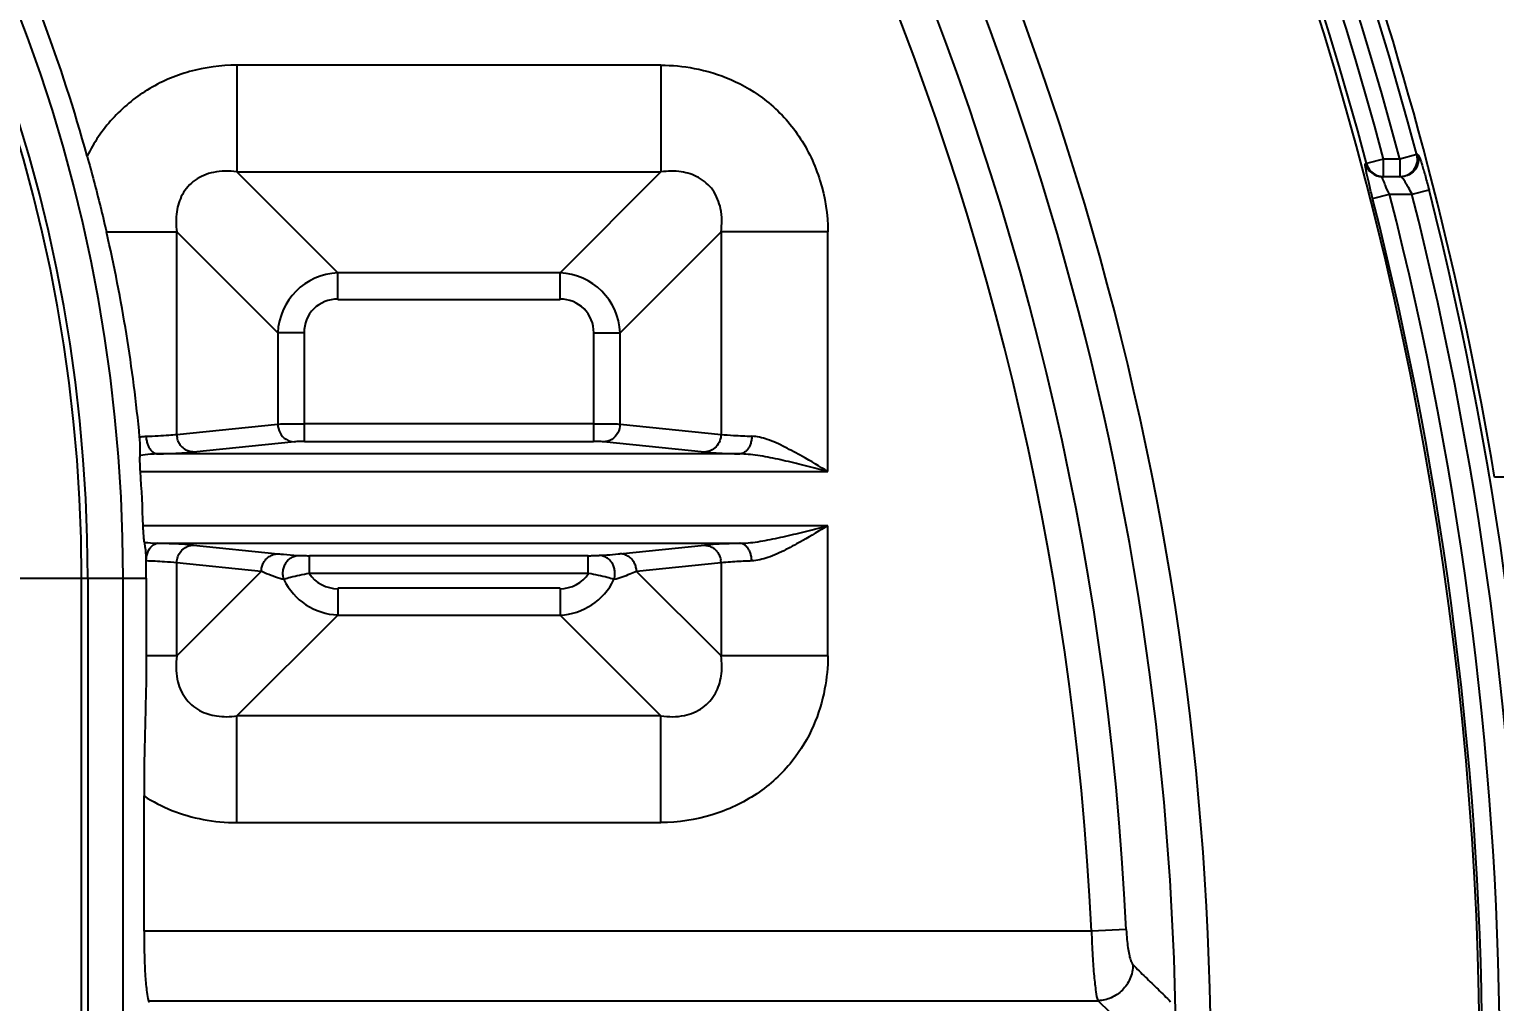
# Model space of a CAD drawing. Header units: millimetres. Extents: x 3054 to 4939, y -1170 to 130.
# Drawn here: x 4551.95 to 4593.66, y -198.04 to -170.35 of the extents above; entities that cross this region are included whole.
import ezdxf

# ---------------------------------------------------------------- set-up
doc = ezdxf.new("R2010")
doc.units = ezdxf.units.MM
doc.header["$LTSCALE"] = 16.335
doc.header["$PDMODE"] = 3
doc.header["$PDSIZE"] = 0.3125
doc.layers.get('0').update_dxf_attribs({"linetype": 'CONTINUOUS'})
doc.layers.get('Defpoints').update_dxf_attribs({"linetype": 'CONTINUOUS'})
doc.styles.get("Standard").update_dxf_attribs({"font": 'txt', "width": 0.8})
doc.dimstyles.get("Standard").update_dxf_attribs({"dimtxt": 0.15625, "dimasz": 0.1875, "dimexe": 0.125, "dimexo": 0.0625, "dimtad": 0, "dimtih": 1, "dimtoh": 1, "dimdsep": 46, "dimtxsty": 'Standard', "dimcen": 0.09, "dimadec": 0, "dimazin": 0, "dimtp": 0.01, "dimtm": 0.01, "dimtfac": 1, "dimtofl": 0, "dimtmove": 0, "dimatfit": 3, "dimfxl": 0, "dimtolj": 1, "dimarcsym": 0})

# ---------------------------------------------------------------- blocks, each defined once
blk = doc.blocks.new('*D337')
at = {"color": 4, "lineweight": -2}
for p, q in [((4598.716, -49.248), (4598.716, -39.248)), ((4598.263, -59.248), (4598.716, -49.248)), ((4598.263, -198.122), (4598.263, -59.248))]:
    blk.add_line(p, q, dxfattribs=at)
at = {"layer": 'Defpoints', "color": 0}
for p in [(4598.716, -39.248), (4598.263, -198.122), (4492.764, -205.077)]:
    blk.add_point(p, dxfattribs=at)
at = {"color": 6, "insert": (4598.716, -30.581), "char_height": 5, "attachment_point": 5, "rotation": 90}
blk.add_mtext('\\A1;105.50', dxfattribs=at)
blk = doc.blocks.new('*D338')
at = {"color": 4, "lineweight": -2}
blk.add_line((4621.264, -84.428), (4621.264, -39.248), dxfattribs=at)
at = {"layer": 'Defpoints', "color": 0}
for p in [(4621.264, -39.248), (4621.264, -84.428), (4492.764, -205.077)]:
    blk.add_point(p, dxfattribs=at)
at = {"color": 6, "insert": (4621.264, -30.248), "char_height": 5, "attachment_point": 5, "rotation": 90}
blk.add_mtext('\\A1;128.50', dxfattribs=at)
blk = doc.blocks.new('*D325')
at = {"color": 4, "lineweight": -2}
blk.add_line((4624.779, -87.077), (4659.37, -87.077), dxfattribs=at)
at = {"layer": 'Defpoints', "color": 0}
for p in [(4624.779, -87.077), (4659.37, -87.077), (4492.764, -205.077)]:
    blk.add_point(p, dxfattribs=at)
at = {"color": 6, "insert": (4667.37, -87.077), "char_height": 5, "attachment_point": 5}
blk.add_mtext('\\A1;118.00', dxfattribs=at)
blk = doc.blocks.new('*D339')
at = {"color": 4, "lineweight": -2}
blk.add_line((4647.363, -145.076), (4659.37, -145.076), dxfattribs=at)
at = {"layer": 'Defpoints', "color": 0}
for p in [(4647.363, -145.076), (4659.37, -145.076), (4492.764, -205.077)]:
    blk.add_point(p, dxfattribs=at)
at = {"color": 6, "insert": (4666.37, -145.076), "char_height": 5, "attachment_point": 5}
blk.add_mtext('\\A1;60.00', dxfattribs=at)
blk = doc.blocks.new('*D360')
at = {"color": 4, "lineweight": -2}
for p, q in [((4640.417, -200.047), (4650.417, -196.009)), ((4650.417, -196.009), (4660.417, -196.009)), ((4600.07, -200.047), (4640.417, -200.047))]:
    blk.add_line(p, q, dxfattribs=at)
at = {"layer": 'Defpoints', "color": 0}
for p in [(4660.417, -196.009), (4600.07, -200.047), (4492.764, -205.077)]:
    blk.add_point(p, dxfattribs=at)
at = {"color": 6, "insert": (4666.084, -196.009), "char_height": 5, "attachment_point": 5}
blk.add_mtext('\\A1;5.03', dxfattribs=at)

msp = doc.modelspace()

# ---------------------------------------------------------------- linework, layer by layer
at = {"color": 6, "linetype": 'Continuous'}
for p, q in [((4557.856, -171.37), (4557.856, -174.411)), ((4569.928, -171.37), (4557.856, -171.37)), ((4569.928, -171.37), (4569.928, -174.411)), ((4591.445, -173.919), (4590.963, -174.047)), ((4590.498, -174.047), (4590.016, -174.175)), ((4590.963, -174.047), (4590.498, -174.047)), ((4590.498, -174.547), (4590.498, -174.047)), ((4590.963, -174.047), (4590.963, -174.547)), ((4557.856, -174.411), (4569.928, -174.411)), ((4557.856, -174.411), (4560.729, -177.284)), ((4567.055, -177.284), (4569.928, -174.411)), ((4590.995, -174.547), (4590.466, -174.547)), ((4590.188, -175.17), (4590.672, -175.047)), ((4590.672, -175.047), (4591.309, -175.047)), ((4591.309, -175.047), (4591.793, -174.924)), ((4554.143, -176.122), (4556.146, -176.122)), ((4556.146, -181.886), (4556.146, -176.122)), ((4559.019, -178.995), (4556.146, -176.122)), ((4571.639, -176.122), (4568.766, -178.995)), ((4574.68, -176.122), (4571.639, -176.122)), ((4571.639, -176.122), (4571.639, -181.886)), ((4574.68, -182.945), (4574.68, -176.122)), ((4567.055, -177.284), (4560.729, -177.284)), ((4560.729, -178.035), (4560.729, -177.284)), ((4567.055, -178.044), (4567.055, -177.284)), ((4560.729, -178.044), (4567.055, -178.044)), ((4559.779, -178.995), (4559.019, -178.995)), ((4559.019, -178.995), (4559.019, -181.595)), ((4559.779, -182.09), (4559.779, -178.995)), ((4568.006, -178.995), (4568.006, -182.09)), ((4568.016, -178.995), (4568.766, -178.995)), ((4568.766, -181.595), (4568.766, -178.995)), ((4556.146, -181.886), (4559.019, -181.595)), ((4568.006, -181.588), (4559.779, -181.588)), ((4568.766, -181.595), (4571.639, -181.886)), ((4559.494, -182.097), (4556.621, -182.389)), ((4559.779, -182.09), (4568.006, -182.09)), ((4571.164, -182.389), (4568.291, -182.097)), ((4572.175, -182.442), (4555.61, -182.442)), ((4555.11, -182.945), (4574.68, -182.945)), ((4603.772, -183.101), (4593.657, -183.101)), ((4574.68, -184.487), (4555.187, -184.487)), ((4574.68, -188.194), (4574.68, -184.487)), ((4555.609, -184.989), (4572.175, -184.989)), ((4556.621, -185.042), (4559.026, -185.286)), ((4568.758, -185.286), (4571.164, -185.042)), ((4558.551, -185.789), (4556.146, -185.545)), ((4556.146, -188.194), (4556.146, -185.545)), ((4567.858, -185.341), (4559.927, -185.341)), ((4559.927, -185.843), (4559.927, -185.341)), ((4567.858, -185.843), (4567.858, -185.341)), ((4571.639, -185.545), (4569.234, -185.789)), ((4571.639, -185.545), (4571.639, -188.194)), ((4543.965, -185.977), (4555.278, -185.977)), ((4553.434, -214.117), (4553.434, -185.977)), ((4553.612, -185.977), (4553.612, -214.117)), ((4554.617, -214.117), (4554.617, -185.977)), ((4555.278, -185.977), (4555.278, -188.194)), ((4556.146, -188.194), (4558.551, -185.789)), ((4559.927, -185.843), (4567.858, -185.843)), ((4569.234, -185.789), (4571.639, -188.194)), ((4567.055, -186.271), (4560.729, -186.271)), ((4560.729, -186.271), (4560.729, -187.031)), ((4567.055, -186.281), (4567.055, -187.031)), ((4560.729, -187.031), (4557.856, -189.904)), ((4560.729, -187.031), (4567.055, -187.031)), ((4569.928, -189.904), (4567.055, -187.031)), ((4556.146, -188.194), (4555.278, -188.194)), ((4574.68, -188.194), (4571.639, -188.194)), ((4569.928, -189.904), (4557.856, -189.904)), ((4557.856, -192.945), (4557.856, -189.904)), ((4569.928, -192.945), (4569.928, -189.904)), ((4555.212, -196.035), (4555.212, -192.184)), ((4557.856, -192.945), (4569.928, -192.945)), ((4582.185, -196.035), (4555.212, -196.035)), ((4583.173, -195.988), (4582.185, -196.035)), ((4555.343, -198.015), (4582.373, -198.015)), ((4555.343, -198.015), (4555.364, -198.062)), ((4583.447, -199.057), (4582.373, -198.015))]:
    msp.add_line(p, q, dxfattribs=at)
for points in [[(4590.466, -174.547), (4590.356, -174.535), (4590.254, -174.5)], [(4591.231, -174.487), (4591.117, -174.532), (4590.995, -174.547)]]:
    msp.add_lwpolyline(points, dxfattribs=at)
for centre, radius, start, end in [((4492.738, -200.047), 102.106, 14.82382, 151.07152), ((4492.738, -200.047), 101.607, 14.8262, 150.88167), ((4492.738, -200.047), 101.159, 14.89345, 150.74007), ((4492.738, -200.047), 100.659, 14.89585, 150.80622), ((4498.768, -200.047), 86.814, 316.84438, 88.8719), ((4498.768, -200.047), 85.826, 320.71572, 88.869), ((4498.768, -200.047), 84.503, 2.75328, 87.24672), ((4498.768, -200.047), 83.513, 2.75328, 87.24672), ((4492.738, -200.047), 100.5, 318.73061, 41.26939), ((4509.823, -185.977), 44.794, 0, 90), ((4509.823, -185.977), 43.789, 0, 90), ((4509.823, -185.977), 43.61, 0, 90), ((4509.823, -185.977), 45.389, 15.351, 25.6344), ((4492.738, -200.047), 102.331, 9.53168, 19.05066), ((4590.962, -174.047), 0.5, 270.0439, 14.8262), ((4590.993, -174.047), 0.502, 0.0118, 14.7674), ((4590.466, -174.047), 0.499, 194.8235, 269.9725), ((4590.498, -174.047), 0.5, 194.8934, 270), ((4492.738, -200.047), 100.575, 345.67967, 14.32033), ((4492.738, -200.047), 101.074, 345.67967, 14.32033), ((4492.738, -200.047), 101.691, 345.76839, 14.23161), ((4492.738, -200.047), 102.191, 345.76839, 14.23161), ((4510.244, -186.224), 45.046, 5.4281, 12.9597), ((4560.81, -179.076), 1.793, 92.5933, 177.4074), ((4566.974, -179.076), 1.793, 2.5932, 87.407), ((4509.823, -185.977), 45.389, 1.8816, 3.8306), ((4513.095, -185.977), 42.183, 360, 0.6597), ((4560.805, -185.244), 1.788, 205.8315, 267.5688), ((4566.98, -185.245), 1.788, 272.4255, 334.1766)]:
    msp.add_arc(centre, radius, start, end, dxfattribs=at)
for points, knots in [([(4557.856, -171.37), (4557.403, -171.375), (4556.507, -171.488), (4555.281, -172.023), (4554.268, -172.856), (4553.782, -173.578), (4553.592, -173.961)], [0, 0, 0, 0, 0.259273, 0.509729, 0.755313, 1, 1, 1, 1]), ([(4569.928, -171.37), (4570.245, -171.37), (4570.926, -171.44), (4571.965, -171.749), (4573.017, -172.38), (4573.923, -173.365), (4574.526, -174.664), (4574.68, -175.629), (4574.68, -176.122)], [0, 0, 0, 0, 0.1272, 0.273045, 0.432101, 0.614253, 0.801969, 1, 1, 1, 1]), ([(4591.462, -174.047), (4591.462, -174.031), (4591.46, -173.999), (4591.454, -173.952), (4591.446, -173.921), (4591.442, -173.906)], [0, 0, 0, 0, 0.333345, 0.666681, 1, 1, 1, 1]), ([(4591.478, -173.919), (4591.481, -173.919), (4591.488, -173.928), (4591.496, -173.943), (4591.508, -173.969), (4591.529, -174.02), (4591.559, -174.106), (4591.599, -174.229), (4591.644, -174.378), (4591.692, -174.546), (4591.743, -174.731), (4591.776, -174.858), (4591.793, -174.924)], [0, 0, 0, 0, 0.008407, 0.025957, 0.052795, 0.088485, 0.184242, 0.3087, 0.457197, 0.625045, 0.807546, 1, 1, 1, 1]), ([(4553.593, -173.961), (4553.658, -174.199), (4553.787, -174.676), (4553.972, -175.395), (4554.087, -175.878), (4554.143, -176.12)], [0, 0, 0, 0, 0.332162, 0.665564, 1, 1, 1, 1]), ([(4590.188, -175.17), (4590.156, -175.044), (4590.111, -174.862), (4590.057, -174.63), (4590.025, -174.483), (4590.001, -174.36), (4589.984, -174.269), (4589.978, -174.21), (4589.977, -174.184), (4589.981, -174.175), (4589.983, -174.175)], [0, 0, 0, 0, 0.382166, 0.551902, 0.701057, 0.824887, 0.918682, 0.977876, 0.993336, 1, 1, 1, 1]), ([(4590.019, -174.188), (4590.038, -174.256), (4590.11, -174.384), (4590.284, -174.516), (4590.428, -174.547), (4590.498, -174.547)], [0, 0, 0, 0, 0.333513, 0.666834, 1, 1, 1, 1]), ([(4591.495, -174.047), (4591.495, -174.112), (4591.464, -174.246), (4591.322, -174.467), (4591.119, -174.547), (4590.995, -174.547)], [0, 0, 0, 0, 0.254315, 0.518222, 1, 1, 1, 1]), ([(4557.856, -174.411), (4557.637, -174.38), (4557.216, -174.379), (4556.648, -174.606), (4556.275, -175.03), (4556.111, -175.562), (4556.118, -175.932), (4556.146, -176.122)], [0, 0, 0, 0, 0.231739, 0.42937, 0.620645, 0.799304, 1, 1, 1, 1]), ([(4571.639, -176.122), (4571.67, -175.902), (4571.671, -175.482), (4571.445, -174.913), (4571.02, -174.541), (4570.488, -174.377), (4570.119, -174.384), (4569.928, -174.411)], [0, 0, 0, 0, 0.231745, 0.429375, 0.620648, 0.799306, 1, 1, 1, 1]), ([(4590.672, -175.047), (4590.627, -174.966), (4590.544, -174.805), (4590.518, -174.689), (4590.442, -174.547), (4590.466, -174.547)], [0, 0, 0, 0, 0.510157, 0.868779, 1, 1, 1, 1]), ([(4591.309, -175.047), (4591.276, -174.983), (4591.227, -174.89), (4591.16, -174.775), (4591.115, -174.7), (4591.076, -174.639), (4591.042, -174.591), (4591.018, -174.563), (4591.002, -174.547), (4590.995, -174.547)], [0, 0, 0, 0, 0.363693, 0.528589, 0.675948, 0.80112, 0.899516, 0.966787, 1, 1, 1, 1]), ([(4559.019, -181.595), (4559.075, -181.591), (4559.221, -181.588), (4559.474, -181.586), (4559.671, -181.587), (4559.779, -181.588)], [0, 0, 0, 0, 0.222217, 0.574911, 1, 1, 1, 1]), ([(4559.019, -181.595), (4559.02, -181.681), (4559.064, -181.853), (4559.243, -182.046), (4559.411, -182.096), (4559.494, -182.097)], [0, 0, 0, 0, 0.340642, 0.673146, 1, 1, 1, 1]), ([(4568.006, -181.588), (4568.113, -181.587), (4568.31, -181.586), (4568.563, -181.588), (4568.709, -181.591), (4568.766, -181.595)], [0, 0, 0, 0, 0.423984, 0.776998, 1, 1, 1, 1]), ([(4568.766, -181.595), (4568.765, -181.681), (4568.72, -181.854), (4568.541, -182.046), (4568.373, -182.096), (4568.291, -182.097)], [0, 0, 0, 0, 0.340895, 0.67491, 1, 1, 1, 1]), ([(4555.088, -181.963), (4555.109, -181.959), (4555.15, -181.951), (4555.211, -181.944), (4555.251, -181.941), (4555.271, -181.94)], [0, 0, 0, 0, 0.347102, 0.68008, 1, 1, 1, 1]), ([(4555.101, -182.489), (4555.105, -182.443), (4555.108, -182.335), (4555.104, -182.159), (4555.094, -182.03), (4555.088, -181.963)], [0, 0, 0, 0, 0.265418, 0.613952, 1, 1, 1, 1]), ([(4555.271, -181.94), (4555.386, -181.936), (4555.602, -181.927), (4555.894, -181.91), (4556.07, -181.895), (4556.146, -181.886)], [0, 0, 0, 0, 0.394297, 0.7404, 1, 1, 1, 1]), ([(4555.271, -181.94), (4555.271, -181.959), (4555.275, -182.017), (4555.291, -182.109), (4555.32, -182.195), (4555.35, -182.255), (4555.374, -182.293), (4555.4, -182.328), (4555.439, -182.37), (4555.496, -182.414), (4555.56, -182.438), (4555.598, -182.442), (4555.61, -182.442)], [0, 0, 0, 0, 0.085409, 0.262941, 0.424214, 0.497164, 0.564605, 0.629585, 0.694796, 0.82376, 0.949585, 1, 1, 1, 1]), ([(4556.146, -181.886), (4556.146, -181.897), (4556.146, -181.919), (4556.15, -181.95), (4556.153, -181.971), (4556.155, -181.982)], [0, 0, 0, 0, 0.334869, 0.667326, 1, 1, 1, 1]), ([(4556.621, -182.389), (4556.603, -182.388), (4556.548, -182.385), (4556.458, -182.361), (4556.378, -182.318), (4556.323, -182.275), (4556.286, -182.24), (4556.253, -182.202), (4556.213, -182.143), (4556.177, -182.069), (4556.16, -182.008), (4556.155, -181.982)], [0, 0, 0, 0, 0.079947, 0.248913, 0.410384, 0.487478, 0.561667, 0.636268, 0.714653, 0.881484, 1, 1, 1, 1]), ([(4559.779, -182.09), (4559.739, -182.09), (4559.666, -182.091), (4559.571, -182.093), (4559.516, -182.095), (4559.494, -182.097)], [0, 0, 0, 0, 0.418518, 0.764617, 1, 1, 1, 1]), ([(4568.291, -182.097), (4568.27, -182.095), (4568.217, -182.093), (4568.122, -182.091), (4568.048, -182.09), (4568.006, -182.09)], [0, 0, 0, 0, 0.218657, 0.559105, 1, 1, 1, 1]), ([(4571.639, -181.886), (4571.638, -181.949), (4571.61, -182.078), (4571.481, -182.298), (4571.286, -182.387), (4571.164, -182.389)], [0, 0, 0, 0, 0.250533, 0.513628, 1, 1, 1, 1]), ([(4571.639, -181.886), (4571.756, -181.9), (4572.048, -181.92), (4572.34, -181.934), (4572.514, -181.94)], [0, 0, 0, 0, 0.405317, 1, 1, 1, 1]), ([(4572.514, -181.94), (4572.513, -181.958), (4572.51, -182.015), (4572.495, -182.107), (4572.465, -182.193), (4572.436, -182.252), (4572.412, -182.291), (4572.386, -182.326), (4572.348, -182.368), (4572.292, -182.412), (4572.227, -182.437), (4572.187, -182.442), (4572.175, -182.442)], [0, 0, 0, 0, 0.081855, 0.258737, 0.419628, 0.492485, 0.559889, 0.624854, 0.690046, 0.818939, 0.944551, 1, 1, 1, 1]), ([(4574.68, -182.945), (4574.44, -182.798), (4574.038, -182.555), (4573.463, -182.248), (4572.992, -182.022), (4572.663, -181.949), (4572.514, -181.94)], [0, 0, 0, 0, 0.350171, 0.585482, 0.813171, 1, 1, 1, 1]), ([(4555.11, -182.945), (4555.106, -182.882), (4555.1, -182.767), (4555.096, -182.616), (4555.097, -182.526), (4555.101, -182.489)], [0, 0, 0, 0, 0.409903, 0.757574, 1, 1, 1, 1]), ([(4555.61, -182.442), (4555.538, -182.443), (4555.367, -182.453), (4555.198, -182.475), (4555.101, -182.489)], [0, 0, 0, 0, 0.421195, 1, 1, 1, 1]), ([(4555.61, -182.442), (4555.75, -182.438), (4556.004, -182.429), (4556.341, -182.411), (4556.538, -182.397), (4556.621, -182.389)], [0, 0, 0, 0, 0.416398, 0.752785, 1, 1, 1, 1]), ([(4571.164, -182.389), (4571.247, -182.397), (4571.443, -182.411), (4571.78, -182.429), (4572.035, -182.438), (4572.175, -182.442)], [0, 0, 0, 0, 0.246982, 0.583297, 1, 1, 1, 1]), ([(4574.68, -182.944), (4574.579, -182.918), (4574.38, -182.866), (4574.08, -182.79), (4573.783, -182.715), (4573.486, -182.645), (4573.19, -182.58), (4572.899, -182.523), (4572.617, -182.477), (4572.377, -182.45), (4572.231, -182.443), (4572.175, -182.442)], [0, 0, 0, 0, 0.121485, 0.242126, 0.362036, 0.481341, 0.600003, 0.716514, 0.828718, 0.935105, 1, 1, 1, 1]), ([(4555.227, -184.959), (4555.218, -184.924), (4555.208, -184.833), (4555.195, -184.675), (4555.19, -184.553), (4555.187, -184.487)], [0, 0, 0, 0, 0.22853, 0.57952, 1, 1, 1, 1]), ([(4572.175, -184.989), (4572.23, -184.988), (4572.376, -184.981), (4572.617, -184.954), (4572.899, -184.908), (4573.19, -184.851), (4573.485, -184.786), (4573.782, -184.715), (4574.08, -184.641), (4574.379, -184.564), (4574.579, -184.512), (4574.68, -184.486)], [0, 0, 0, 0, 0.064898, 0.17129, 0.283498, 0.40001, 0.518673, 0.637977, 0.757885, 0.878521, 1, 1, 1, 1]), ([(4574.68, -184.487), (4574.442, -184.63), (4574.049, -184.865), (4573.483, -185.175), (4573.008, -185.4), (4572.669, -185.478), (4572.514, -185.491)], [0, 0, 0, 0, 0.345956, 0.571511, 0.805533, 1, 1, 1, 1]), ([(4555.276, -185.491), (4555.275, -185.418), (4555.27, -185.285), (4555.253, -185.107), (4555.237, -185.003), (4555.227, -184.959)], [0, 0, 0, 0, 0.408019, 0.750058, 1, 1, 1, 1]), ([(4555.227, -184.959), (4555.259, -184.963), (4555.386, -184.978), (4555.514, -184.987), (4555.609, -184.989)], [0, 0, 0, 0, 0.256757, 1, 1, 1, 1]), ([(4555.275, -185.489), (4555.276, -185.407), (4555.304, -185.252), (4555.415, -185.06), (4555.547, -184.991), (4555.609, -184.989)], [0, 0, 0, 0, 0.377864, 0.710062, 1, 1, 1, 1]), ([(4556.621, -185.042), (4556.538, -185.034), (4556.341, -185.02), (4556.004, -185.002), (4555.75, -184.993), (4555.609, -184.989)], [0, 0, 0, 0, 0.247109, 0.583506, 1, 1, 1, 1]), ([(4556.155, -185.449), (4556.166, -185.394), (4556.209, -185.284), (4556.347, -185.109), (4556.515, -185.044), (4556.621, -185.042)], [0, 0, 0, 0, 0.257824, 0.52071, 1, 1, 1, 1]), ([(4572.175, -184.989), (4572.035, -184.993), (4571.78, -185.002), (4571.443, -185.02), (4571.247, -185.034), (4571.164, -185.042)], [0, 0, 0, 0, 0.416643, 0.753002, 1, 1, 1, 1]), ([(4571.164, -185.042), (4571.182, -185.043), (4571.237, -185.047), (4571.326, -185.07), (4571.407, -185.113), (4571.462, -185.156), (4571.498, -185.191), (4571.531, -185.23), (4571.572, -185.288), (4571.607, -185.362), (4571.624, -185.423), (4571.629, -185.449)], [0, 0, 0, 0, 0.079979, 0.248954, 0.410434, 0.487532, 0.561726, 0.63633, 0.714719, 0.88156, 1, 1, 1, 1]), ([(4572.514, -185.491), (4572.513, -185.472), (4572.51, -185.414), (4572.494, -185.322), (4572.464, -185.236), (4572.434, -185.176), (4572.411, -185.138), (4572.384, -185.103), (4572.346, -185.061), (4572.289, -185.018), (4572.225, -184.993), (4572.186, -184.989), (4572.175, -184.989)], [0, 0, 0, 0, 0.085409, 0.26294, 0.424213, 0.497163, 0.564604, 0.629583, 0.694794, 0.823757, 0.949582, 1, 1, 1, 1]), ([(4556.146, -185.545), (4556.029, -185.531), (4555.738, -185.511), (4555.448, -185.497), (4555.275, -185.491)], [0, 0, 0, 0, 0.405677, 1, 1, 1, 1]), ([(4556.146, -185.545), (4556.146, -185.534), (4556.146, -185.513), (4556.15, -185.481), (4556.153, -185.46), (4556.155, -185.449)], [0, 0, 0, 0, 0.33331, 0.666561, 1, 1, 1, 1]), ([(4558.551, -185.789), (4558.551, -185.768), (4558.555, -185.706), (4558.575, -185.627), (4558.607, -185.556), (4558.634, -185.508), (4558.666, -185.464), (4558.718, -185.407), (4558.798, -185.345), (4558.909, -185.298), (4558.989, -185.287), (4559.026, -185.286)], [0, 0, 0, 0, 0.080778, 0.241813, 0.31673, 0.387443, 0.457806, 0.53161, 0.687967, 0.853263, 1, 1, 1, 1]), ([(4559.026, -185.286), (4559.078, -185.292), (4559.26, -185.309), (4559.456, -185.324), (4559.599, -185.334), (4559.613, -185.335)], [0, 0, 0, 0, 0.265851, 0.930344, 1, 1, 1, 1]), ([(4559.195, -186.024), (4559.183, -185.987), (4559.164, -185.905), (4559.165, -185.78), (4559.188, -185.678), (4559.218, -185.606), (4559.244, -185.558), (4559.274, -185.514), (4559.322, -185.457), (4559.397, -185.395), (4559.502, -185.347), (4559.578, -185.335), (4559.613, -185.335)], [0, 0, 0, 0, 0.125713, 0.267413, 0.399275, 0.460291, 0.517612, 0.574339, 0.633467, 0.757377, 0.886474, 1, 1, 1, 1]), ([(4559.613, -185.335), (4559.638, -185.336), (4559.7, -185.339), (4559.805, -185.341), (4559.884, -185.341), (4559.927, -185.341)], [0, 0, 0, 0, 0.243016, 0.589497, 1, 1, 1, 1]), ([(4567.858, -185.341), (4567.901, -185.341), (4567.981, -185.341), (4568.085, -185.339), (4568.147, -185.336), (4568.172, -185.335)], [0, 0, 0, 0, 0.414438, 0.760123, 1, 1, 1, 1]), ([(4568.172, -185.335), (4568.244, -185.33), (4568.425, -185.317), (4568.621, -185.3), (4568.743, -185.288), (4568.758, -185.286)], [0, 0, 0, 0, 0.371707, 0.92217, 1, 1, 1, 1]), ([(4568.589, -186.024), (4568.602, -185.987), (4568.62, -185.905), (4568.62, -185.78), (4568.596, -185.678), (4568.567, -185.606), (4568.541, -185.558), (4568.511, -185.514), (4568.462, -185.457), (4568.387, -185.395), (4568.282, -185.347), (4568.207, -185.335), (4568.172, -185.335)], [0, 0, 0, 0, 0.125689, 0.267401, 0.399275, 0.460296, 0.517621, 0.574352, 0.633485, 0.757399, 0.886498, 1, 1, 1, 1]), ([(4569.234, -185.789), (4569.233, -185.768), (4569.229, -185.706), (4569.209, -185.627), (4569.178, -185.556), (4569.151, -185.508), (4569.118, -185.464), (4569.067, -185.407), (4568.987, -185.345), (4568.875, -185.298), (4568.796, -185.287), (4568.758, -185.286)], [0, 0, 0, 0, 0.080833, 0.241866, 0.316782, 0.387495, 0.457857, 0.531659, 0.688012, 0.853302, 1, 1, 1, 1]), ([(4571.639, -185.545), (4571.639, -185.534), (4571.638, -185.513), (4571.635, -185.481), (4571.631, -185.46), (4571.629, -185.449)], [0, 0, 0, 0, 0.333078, 0.666157, 1, 1, 1, 1]), ([(4572.514, -185.491), (4572.474, -185.492), (4572.271, -185.5), (4571.979, -185.515), (4571.727, -185.534), (4571.639, -185.545)], [0, 0, 0, 0, 0.134299, 0.697009, 1, 1, 1, 1]), ([(4559.195, -186.024), (4559.116, -186), (4558.949, -185.948), (4558.734, -185.87), (4558.601, -185.811), (4558.551, -185.789)], [0, 0, 0, 0, 0.363398, 0.763138, 1, 1, 1, 1]), ([(4559.917, -185.846), (4559.823, -185.866), (4559.645, -185.9), (4559.406, -185.953), (4559.259, -185.994), (4559.201, -186.021)], [0, 0, 0, 0, 0.388226, 0.736327, 1, 1, 1, 1]), ([(4568.584, -186.021), (4568.525, -185.994), (4568.379, -185.953), (4568.139, -185.9), (4567.961, -185.866), (4567.868, -185.846)], [0, 0, 0, 0, 0.263663, 0.611779, 1, 1, 1, 1]), ([(4569.234, -185.789), (4569.171, -185.818), (4569.036, -185.874), (4568.821, -185.953), (4568.669, -186), (4568.589, -186.024)], [0, 0, 0, 0, 0.303111, 0.637244, 1, 1, 1, 1]), ([(4555.278, -188.194), (4555.278, -188.476), (4555.271, -189.067), (4555.246, -190.003), (4555.219, -191.051), (4555.212, -191.79), (4555.212, -192.184)], [0, 0, 0, 0, 0.212061, 0.444487, 0.703677, 1, 1, 1, 1]), ([(4556.146, -188.194), (4556.114, -188.414), (4556.114, -188.834), (4556.34, -189.403), (4556.764, -189.775), (4557.297, -189.939), (4557.666, -189.932), (4557.856, -189.904)], [0, 0, 0, 0, 0.23174, 0.429371, 0.620645, 0.799304, 1, 1, 1, 1]), ([(4574.68, -188.194), (4574.68, -188.511), (4574.61, -189.191), (4574.301, -190.23), (4573.67, -191.282), (4572.685, -192.189), (4571.386, -192.792), (4570.421, -192.945), (4569.928, -192.945)], [0, 0, 0, 0, 0.1272, 0.273045, 0.432101, 0.614253, 0.801969, 1, 1, 1, 1]), ([(4569.928, -189.904), (4570.148, -189.936), (4570.568, -189.937), (4571.137, -189.71), (4571.509, -189.286), (4571.673, -188.753), (4571.667, -188.384), (4571.639, -188.194)], [0, 0, 0, 0, 0.231739, 0.42937, 0.620645, 0.799304, 1, 1, 1, 1]), ([(4555.212, -192.184), (4555.462, -192.346), (4556.005, -192.625), (4556.901, -192.886), (4557.534, -192.945), (4557.856, -192.945)], [0, 0, 0, 0, 0.320656, 0.652781, 1, 1, 1, 1]), ([(4555.212, -196.035), (4555.212, -196.264), (4555.218, -196.694), (4555.24, -197.277), (4555.282, -197.705), (4555.309, -197.94), (4555.343, -198.015)], [0, 0, 0, 0, 0.345595, 0.64992, 0.876831, 1, 1, 1, 1]), ([(4582.185, -196.035), (4582.192, -196.272), (4582.21, -196.7), (4582.248, -197.279), (4582.301, -197.699), (4582.333, -197.938), (4582.373, -198.015)], [0, 0, 0, 0, 0.356128, 0.646426, 0.86986, 1, 1, 1, 1]), ([(4583.173, -195.988), (4583.179, -196.084), (4583.19, -196.254), (4583.217, -196.487), (4583.252, -196.678), (4583.28, -196.823), (4583.324, -196.922), (4583.349, -196.968), (4583.362, -196.989)], [0, 0, 0, 0, 0.280841, 0.498051, 0.685554, 0.847484, 0.925943, 1, 1, 1, 1]), ([(4583.363, -196.989), (4583.363, -197.127), (4583.307, -197.397), (4583.08, -197.73), (4582.757, -197.952), (4582.5, -198.011), (4582.373, -198.015)], [0, 0, 0, 0, 0.264727, 0.510275, 0.756, 1, 1, 1, 1]), ([(4583.363, -196.989), (4583.482, -197.108), (4583.719, -197.343), (4584.081, -197.691), (4584.318, -197.926), (4584.437, -198.044)], [0, 0, 0, 0, 0.334528, 0.665966, 1, 1, 1, 1])]:
    msp.add_open_spline(points, degree=3, knots=knots, dxfattribs=at)
for points in [[(4591.478, -173.919), (4591.465, -173.919), (4591.454, -173.906), (4591.442, -173.906)], [(4590.019, -174.188), (4590.007, -174.188), (4589.996, -174.175), (4589.983, -174.175)], [(4560.729, -178.035), (4560.474, -178.035), (4559.967, -178.233), (4559.769, -178.739), (4559.769, -178.995)], [(4568.016, -178.995), (4568.016, -178.739), (4567.817, -178.233), (4567.311, -178.035), (4567.055, -178.035)], [(4559.917, -185.846), (4560.087, -186.116), (4560.404, -186.281), (4560.729, -186.281)], [(4567.055, -186.281), (4567.381, -186.281), (4567.697, -186.116), (4567.868, -185.846)]]:
    msp.add_open_spline(points, degree=3, dxfattribs=at)

# ---------------------------------------------------------------- dimensions: what is measured, and where the dimension line sits
for feature_location, offset, dtype, picture, middle in [((4621.264, -84.428), (0, 45.181), 1, '*D338', (4621.264, -30.248)), ((4598.263, -198.122), (0.452, 158.874), 1, '*D337', (4598.716, -30.581)), ((4624.779, -87.077), (34.59, 0), 0, '*D325', (4667.37, -87.077)), ((4647.363, -145.076), (12.007, 0), 0, '*D339', (4666.37, -145.076)), ((4600.07, -200.047), (60.348, 4.038), 0, '*D360', (4666.084, -196.009))]:
    dim = msp.add_ordinate_dim(feature_location=feature_location, offset=offset, dtype=dtype, origin=(4492.764, -205.077), dimstyle='Standard', override={"dimtxt": 5, "dimasz": 5, "dimexe": 0, "dimexo": 0, "dimgap": 0, "dimtih": 0, "dimtoh": 0, "dimzin": 0, "dimcen": 0, "dimclrd": 4, "dimclre": 4, "dimclrt": 6, "dimadec": 2, "dimtp": 0, "dimtm": 0, "dimtzin": 0})
    dim.commit()
    dim.dimension.update_dxf_attribs({"geometry": picture, "text_midpoint": middle})

doc.saveas('drawing.dxf')
